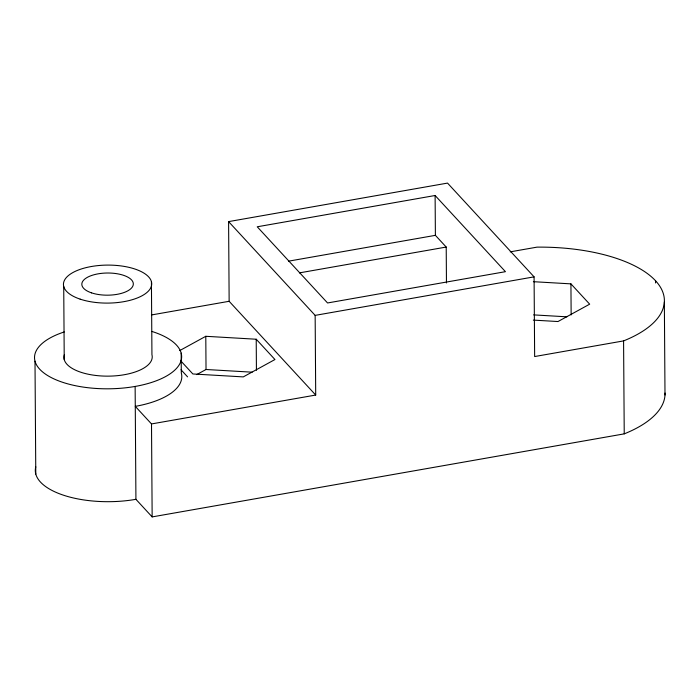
<?xml version="1.0" encoding="UTF-8"?>
<svg xmlns="http://www.w3.org/2000/svg" width="700" height="700" viewBox="0 0 700 700"><rect width="100%" height="100%" fill="white"/><g stroke="black" fill="none" stroke-linecap="round" stroke-linejoin="round"><path stroke-width="1.05" d="M179.707 350.604L205.791 336.297L256.217 339.229L274.951 359.529L243.276 376.898L192.85 373.966L180.6 360.692M196.709 374.605L206.028 369.495L252.157 372.181M181.169 353.098L181.309 373.012A73.57 31.675 -0.4 0 1 135.275 406.359L151.506 423.938L315.709 395.054L229.145 301.289L228.594 221.611L447.527 183.094L534.082 276.859L534.642 356.545L623.577 340.9A126.079 54.276 -0.4 0 0 655.559 280.779A126.079 54.276 -0.4 0 0 537.023 247.135L510.23 251.851M435.111 195.501L257.233 226.791L327.556 302.969L505.444 271.679L435.111 195.501L435.391 235.34L446.215 247.056L446.46 282.984M288.584 261.161L435.391 235.34M299.408 272.886L446.215 247.056M151.874 314.886L229.145 301.289M228.594 221.611L315.149 315.376L534.082 276.859M35.788 466.812A73.57 31.675 -0.4 0 0 135.923 499.319L152.154 516.906L624.234 433.86A126.079 54.276 -0.4 0 0 665.035 393.033M533.383 281.689L570.929 283.868L589.671 304.168L557.988 321.536L533.321 320.101M533.619 314.886L566.869 316.82M181.011 369.757L187.574 376.863M664.352 302.041L665 395.01M655.559 280.779L655.576 282.966M623.577 340.9L624.234 433.86M570.929 283.868L571.148 314.93M315.149 315.376L315.709 395.054M256.217 339.229L256.428 370.283M205.791 336.297L206.028 369.495M151.428 281.671L151.935 354.707A44.144 19.005 -0.4 0 1 107.371 376.145A44.144 19.005 -0.4 0 1 64.418 354.602M151.506 423.938L152.154 516.906M135.135 386.435L135.923 499.319M63.726 286.519L64.234 359.564M35 361.174L35.788 474.066M151.918 331.45A73.57 31.675 -0.4 0 1 162.601 378.096A73.57 31.675 -0.4 0 1 53.576 378.717A73.57 31.675 -0.4 0 1 64.251 331.949M80.141 299.136A44.144 19.005 -0.4 0 0 151.244 286.632A44.144 19.005 -0.4 0 0 91.35 266.516A44.144 19.005 -0.4 0 0 80.141 299.136M91.569 292.871A25.751 11.086 -0.4 0 0 133.044 285.574A25.751 11.086 -0.4 0 0 98.105 273.84A25.751 11.086 -0.4 0 0 91.569 292.871"/></g></svg>
